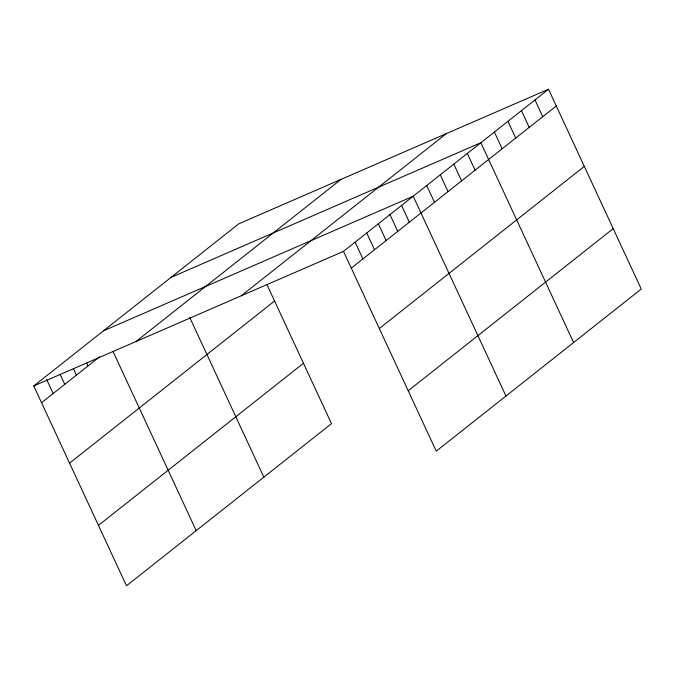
<?xml version="1.0" encoding="UTF-8"?>
<svg xmlns="http://www.w3.org/2000/svg" width="675" height="675" viewBox="0 0 675 675"><rect width="100%" height="100%" fill="white"/><g stroke="black" fill="none" stroke-linecap="round" stroke-linejoin="round"><path stroke-width="1.01" d="M267.123 284.96L331.501 423.647L126.495 585.773L33.75 385.965L238.747 223.838L548.505 89.227L641.25 289.035L436.252 451.162L343.499 251.353L548.505 89.227M41.529 402.722L99.613 356.788M135.97 341.542L340.968 179.415M241.279 295.777L446.285 133.65M69.567 463.134L274.573 301.008M351.278 268.11L556.284 105.983M98.457 525.369L303.463 363.243M379.316 328.514L584.322 166.387M408.206 390.757L613.212 228.631M171.104 277.341L480.853 142.729L573.598 342.537M103.452 330.843L413.201 196.231L505.946 396.039M33.75 385.965L343.499 251.353M534.971 99.925L542.751 116.682M521.438 110.624L529.217 127.389M507.912 121.323L515.692 138.088M494.378 132.03L502.158 148.787M467.319 153.428L475.099 170.184M453.794 164.126L461.573 180.883M440.26 174.825L448.04 191.59M426.727 185.532L434.506 202.289M401.583 205.419L409.362 222.176M389.964 214.599L397.744 231.365M378.354 223.788L386.134 240.553M366.736 232.976L374.515 249.733M355.118 242.165L362.897 258.922M189.835 317.697L263.849 477.149M112.978 351.38L196.197 530.651M86.704 363.184L87.995 365.977M73.356 368.643L76.376 375.165M60.008 374.11L64.766 384.353M46.659 379.569L53.148 393.533"/></g></svg>
